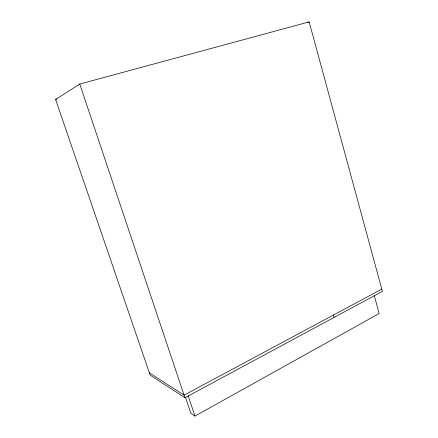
<?xml version="1.0" encoding="UTF-8"?>
<svg xmlns="http://www.w3.org/2000/svg" width="438" height="438" viewBox="0 0 438 438"><rect width="100%" height="100%" fill="white"/><g stroke="black" fill="none" stroke-linecap="round" stroke-linejoin="round"><path stroke-width="0.66" d="M55.599 99.448L79.76 84.052L309.168 21.9L382.401 291.385L184.951 397.737L150.157 375.131L55.599 99.448L56.902 99.087M185.449 397.162L190.831 413.258L194.954 416.1L379.16 313.515L374.238 295.453M381.799 289.118L184.086 395.147L149.353 372.831M307.925 22.442L309.168 21.9M79.76 84.052L184.951 397.737M188.187 395.799L194.954 416.1M333.532 314.999L334.194 317.342"/></g></svg>
